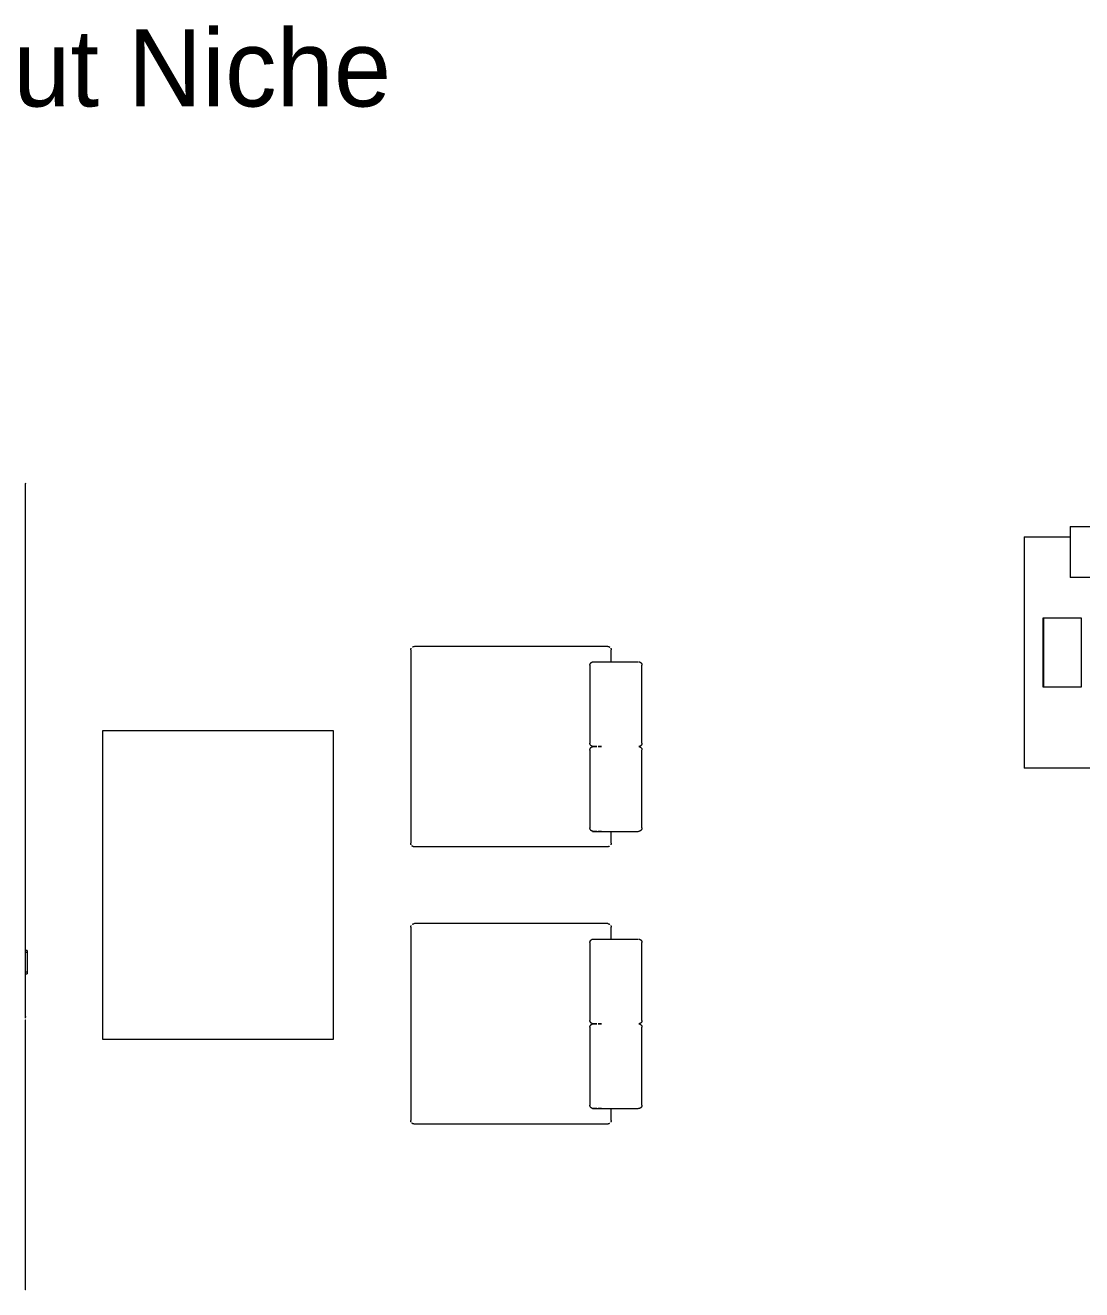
# Model space of a CAD drawing. Header units: millimetres. Extents: x 155927 to 317870, y -36033 to 97293.
# Drawn here: x 165851 to 168592, y 15108 to 18389 of the extents above; entities that cross this region are included whole.
import ezdxf

# ---------------------------------------------------------------- set-up
doc = ezdxf.new("R2010")
doc.units = ezdxf.units.MM
doc.header["$MEASUREMENT"] = 0
doc.layers.add('A-AREA-IDEN', color=7, linetype='CONTINUOUS', lineweight=9)
doc.layers.add('I-FURN', color=8, linetype='CONTINUOUS', lineweight=9)
doc.styles.add('Century Gothic', font='GOTHIC.TTF', dxfattribs={"height": 200})

msp = doc.modelspace()

# ---------------------------------------------------------------- linework, layer by layer
at = {"layer": 'I-FURN'}
for p, q in [((165850.6, 17200.8), (165850.6, 17200.5)), ((165850.6, 17200.5), (165850.7, 17200.1)), ((165850.7, 17200.1), (165850.8, 17199.8)), ((165850.8, 15812.6), (165850.8, 17199.8)), ((165850.8, 17199.8), (165850.8, 17199.4)), ((165850.8, 17199.4), (165850.8, 17199.1)), ((165850.8, 17199.1), (165850.8, 17198.7)), ((165850.8, 15816.6), (165850.8, 17198.6)), ((168562.8, 17088.4), (168562.8, 16955.8)), ((168562.8, 17088.4), (168623.6, 17088.4)), ((168442.7, 17061.3), (168442.7, 16461.3)), ((168442.7, 17061.3), (168443.2, 17061.3)), ((168443.2, 17061.3), (168443.2, 16461.3)), ((168443.4, 17061.3), (168562.7, 17061.3)), ((168443.4, 17061.3), (168443.4, 16461.3)), ((168623.6, 16955.8), (168562.8, 16955.8)), ((168492.3, 16671.3), (168492.3, 16851.3)), ((168492.3, 16851.3), (168591.3, 16851.3)), ((168492.9, 16851.3), (168492.9, 16671.3)), ((168591.3, 16851.3), (168591.3, 16671.3)), ((166851, 16768.5), (166851.1, 16768.9)), ((166851, 16768.2), (166851, 16768.5)), ((166851.1, 16769.6), (166851.2, 16769.9)), ((166851.1, 16769.2), (166851.1, 16769.6)), ((166851.1, 16768.9), (166851.1, 16769.2)), ((166851.2, 16769.9), (166851.3, 16770.3)), ((166851.3, 16770.3), (166851.4, 16770.6)), ((166851.4, 16770.6), (166851.5, 16771)), ((166851.5, 16771), (166851.6, 16771.3)), ((166851.6, 16771.3), (166851.7, 16771.7)), ((166851.7, 16771.7), (166851.9, 16772)), ((166851.9, 16772), (166852, 16772.3)), ((166855.5, 16775.9), (166855.8, 16776.1)), ((166855.8, 16776.1), (166856.1, 16776.3)), ((166856.1, 16776.3), (166856.4, 16776.4)), ((166856.4, 16776.4), (166856.8, 16776.5)), ((166856.8, 16776.5), (166857.1, 16776.7)), ((166857.1, 16776.7), (166857.5, 16776.8)), ((166857.5, 16776.8), (166857.8, 16776.9)), ((166857.8, 16776.9), (166858.1, 16777)), ((166858.1, 16777), (166858.5, 16777)), ((166858.5, 16777), (166858.9, 16777.1)), ((166858.9, 16777.1), (166859.2, 16777.1)), ((166859.2, 16777.1), (166859.6, 16777.1)), ((166859.6, 16777.1), (166859.9, 16777.2)), ((167362.6, 16777.2), (166861, 16777.2)), ((167362.4, 16777.2), (167362.7, 16777.1)), ((167362.7, 16777.1), (167363.1, 16777.1)), ((167363.1, 16777.1), (167363.5, 16777)), ((167363.5, 16777), (167363.8, 16777)), ((167363.8, 16777), (167364.2, 16776.9)), ((167364.2, 16776.9), (167364.5, 16776.8)), ((167364.5, 16776.8), (167364.9, 16776.7)), ((167364.9, 16776.7), (167365.2, 16776.6)), ((167365.2, 16776.6), (167365.5, 16776.4)), ((167365.5, 16776.4), (167365.9, 16776.3)), ((167365.9, 16776.3), (167366.2, 16776.1)), ((167366.2, 16776.1), (167366.5, 16776)), ((167366.5, 16776), (167366.8, 16775.8)), ((167366.8, 16775.8), (167367.1, 16775.6)), ((167367.1, 16775.6), (167367.4, 16775.4)), ((167367.4, 16775.4), (167367.7, 16775.2)), ((167367.7, 16775.2), (167368, 16774.9)), ((167370, 16772.4), (167370.1, 16772.1)), ((167370.1, 16772.1), (167370.3, 16771.8)), ((167370.3, 16771.8), (167370.4, 16771.4)), ((167370.4, 16771.4), (167370.5, 16771.1)), ((167370.5, 16771.1), (167370.7, 16770.7)), ((167370.7, 16770.7), (167370.7, 16770.4)), ((167370.7, 16770.4), (167370.8, 16770)), ((167370.8, 16770), (167370.9, 16769.7)), ((167370.9, 16769.7), (167371, 16769.3)), ((167371, 16769.3), (167371, 16769)), ((167371, 16769), (167371, 16768.6)), ((167371, 16768.6), (167371, 16768.3)), ((166851, 16768.2), (166851, 16266.2)), ((167319.7, 16735.5), (167320, 16735.7)), ((167320, 16735.7), (167320.3, 16735.9)), ((167320.3, 16735.9), (167320.7, 16736.1)), ((167320.7, 16736.1), (167321, 16736.3)), ((167321, 16736.3), (167321.3, 16736.4)), ((167321.3, 16736.4), (167321.6, 16736.5)), ((167321.6, 16736.5), (167322, 16736.7)), ((167322, 16736.7), (167322.3, 16736.8)), ((167322.3, 16736.8), (167322.7, 16736.9)), ((167322.7, 16736.9), (167323, 16737)), ((167322.9, 16737.2), (167441, 16737.2)), ((167323, 16737), (167323.4, 16737)), ((167323.4, 16737), (167323.7, 16737.1)), ((167323.7, 16737.1), (167324.1, 16737.1)), ((167324.1, 16737.1), (167324.4, 16737.1)), ((167324.4, 16737.1), (167324.8, 16737.2)), ((167324.8, 16737.2), (167324.9, 16737.2)), ((167325.6, 16737.2), (167345.8, 16737.2)), ((167371, 16737.2), (167371, 16768.2)), ((167442.7, 16737.1), (167443.1, 16737.1)), ((167443.1, 16737.1), (167443.5, 16737)), ((167443.5, 16737), (167443.8, 16737)), ((167443.8, 16737), (167444.2, 16736.9)), ((167444.2, 16736.9), (167444.5, 16736.8)), ((167444.5, 16736.8), (167444.9, 16736.7)), ((167444.9, 16736.7), (167445.2, 16736.6)), ((167445.2, 16736.6), (167445.5, 16736.4)), ((167445.5, 16736.4), (167445.9, 16736.3)), ((167445.9, 16736.3), (167446.2, 16736.1)), ((167446.2, 16736.1), (167446.5, 16736)), ((167446.5, 16736), (167446.8, 16735.8)), ((167446.8, 16735.8), (167447.1, 16735.6)), ((167447.1, 16735.6), (167447.4, 16735.4)), ((167315.9, 16728.9), (167316, 16729.2)), ((167315.9, 16728.5), (167315.9, 16728.9)), ((167315.9, 16728.2), (167315.9, 16728.5)), ((167315.9, 16728.2), (167315.9, 16526.2)), ((167316, 16729.6), (167316.1, 16729.9)), ((167316, 16729.2), (167316, 16729.6)), ((167316.1, 16729.9), (167316.2, 16730.3)), ((167316.2, 16730.3), (167316.3, 16730.6)), ((167316.3, 16730.6), (167316.4, 16731)), ((167316.4, 16731), (167316.5, 16731.3)), ((167316.5, 16731.3), (167316.6, 16731.7)), ((167316.6, 16731.7), (167316.8, 16732)), ((167316.8, 16732), (167316.9, 16732.3)), ((167316.9, 16732.3), (167317.1, 16732.6)), ((167317.1, 16732.6), (167317.3, 16732.9)), ((167317.3, 16732.9), (167317.5, 16733.2)), ((167317.5, 16733.2), (167317.7, 16733.5)), ((167317.7, 16733.5), (167317.9, 16733.8)), ((167317.9, 16733.8), (167318.1, 16734.1)), ((167318.1, 16734.1), (167318.4, 16734.4)), ((167318.4, 16734.4), (167318.6, 16734.6)), ((167318.6, 16734.6), (167318.9, 16734.9)), ((167318.9, 16734.9), (167319.2, 16735.1)), ((167319.2, 16735.1), (167319.4, 16735.3)), ((167319.4, 16735.3), (167319.7, 16735.5)), ((167447.4, 16735.4), (167447.7, 16735.2)), ((167447.7, 16735.2), (167448, 16734.9)), ((167448, 16734.9), (167448.2, 16734.7)), ((167448.2, 16734.7), (167448.5, 16734.4)), ((167448.5, 16734.4), (167448.7, 16734.2)), ((167448.7, 16734.2), (167449, 16733.9)), ((167449, 16733.9), (167449.2, 16733.6)), ((167449.2, 16733.6), (167449.4, 16733.3)), ((167449.4, 16733.3), (167449.6, 16733)), ((167449.6, 16733), (167449.8, 16732.7)), ((167449.8, 16732.7), (167450, 16732.4)), ((167450, 16732.4), (167450.1, 16732.1)), ((167450.1, 16732.1), (167450.3, 16731.8)), ((167450.3, 16731.8), (167450.4, 16731.4)), ((167450.4, 16731.4), (167450.5, 16731.1)), ((167450.5, 16731.1), (167450.7, 16730.7)), ((167450.7, 16730.7), (167450.7, 16730.4)), ((167450.7, 16730.4), (167450.8, 16730)), ((167450.8, 16730), (167450.9, 16729.7)), ((167450.9, 16729.7), (167451, 16729.3)), ((167451, 16729.3), (167451, 16729)), ((167451, 16729), (167451, 16728.6)), ((167451, 16728.6), (167451, 16728.3)), ((167451, 16526.2), (167451, 16728.2)), ((168591.3, 16671.3), (168492.3, 16671.3)), ((166650.8, 16557.8), (166050.8, 16557.8)), ((166050.8, 16557.8), (166050.8, 15757.8)), ((166650.8, 15757.8), (166650.8, 16557.8)), ((167315.9, 16526.1), (167315.9, 16526.2)), ((167315.9, 16525.7), (167315.9, 16526.1)), ((167315.9, 16525.3), (167315.9, 16525.7)), ((167316, 16525), (167315.9, 16525.3)), ((167315.9, 16508.9), (167316, 16509.2)), ((167315.9, 16508.5), (167315.9, 16508.9)), ((167315.9, 16508.2), (167315.9, 16508.5)), ((167315.9, 16508.2), (167315.9, 16306.2)), ((167316, 16524.6), (167316, 16525)), ((167316.1, 16524.3), (167316, 16524.6)), ((167316, 16509.6), (167316.1, 16509.9)), ((167316, 16509.2), (167316, 16509.6)), ((167316.2, 16523.9), (167316.1, 16524.3)), ((167316.1, 16509.9), (167316.2, 16510.3)), ((167316.3, 16523.6), (167316.2, 16523.9)), ((167316.2, 16510.3), (167316.3, 16510.6)), ((167316.4, 16523.2), (167316.3, 16523.6)), ((167316.3, 16510.6), (167316.4, 16511)), ((167316.5, 16522.9), (167316.4, 16523.2)), ((167316.4, 16511), (167316.5, 16511.3)), ((167316.7, 16522.6), (167316.5, 16522.9)), ((167316.5, 16511.3), (167316.6, 16511.7)), ((167316.6, 16511.7), (167316.8, 16512)), ((167316.8, 16522.2), (167316.7, 16522.6)), ((167317, 16521.9), (167316.8, 16522.2)), ((167316.8, 16512), (167316.9, 16512.3)), ((167316.9, 16512.3), (167317.1, 16512.6)), ((167317.1, 16521.6), (167317, 16521.9)), ((167317.3, 16521.3), (167317.1, 16521.6)), ((167317.1, 16512.6), (167317.3, 16512.9)), ((167317.5, 16521), (167317.3, 16521.3)), ((167317.3, 16512.9), (167317.5, 16513.2)), ((167317.7, 16520.7), (167317.5, 16521)), ((167317.5, 16513.2), (167317.7, 16513.5)), ((167318, 16520.4), (167317.7, 16520.7)), ((167317.7, 16513.5), (167317.9, 16513.8)), ((167317.9, 16513.8), (167318.1, 16514.1)), ((167318.2, 16520.2), (167318, 16520.4)), ((167318.1, 16514.1), (167318.4, 16514.4)), ((167318.4, 16519.9), (167318.2, 16520.2)), ((167318.7, 16519.6), (167318.4, 16519.9)), ((167318.4, 16514.4), (167318.6, 16514.6)), ((167318.6, 16514.6), (167318.9, 16514.9)), ((167319, 16519.4), (167318.7, 16519.6)), ((167318.9, 16514.9), (167319.2, 16515.1)), ((167319.2, 16519.2), (167319, 16519.4)), ((167319.5, 16518.9), (167319.2, 16519.2)), ((167319.2, 16515.1), (167319.4, 16515.3)), ((167319.4, 16515.3), (167319.7, 16515.5)), ((167319.8, 16518.7), (167319.5, 16518.9)), ((167319.7, 16515.5), (167320, 16515.7)), ((167320.1, 16518.5), (167319.8, 16518.7)), ((167320, 16515.7), (167320.3, 16515.9)), ((167320.4, 16518.3), (167320.1, 16518.5)), ((167320.3, 16515.9), (167320.7, 16516.1)), ((167320.7, 16518.2), (167320.4, 16518.3)), ((167321.1, 16518), (167320.7, 16518.2)), ((167320.7, 16516.1), (167321, 16516.3)), ((167321, 16516.3), (167321.3, 16516.4)), ((167321.4, 16517.9), (167321.1, 16518)), ((167321.3, 16516.4), (167321.6, 16516.5)), ((167321.7, 16517.7), (167321.4, 16517.9)), ((167321.6, 16516.5), (167322, 16516.7)), ((167322.1, 16517.6), (167321.7, 16517.7)), ((167322, 16516.7), (167322.3, 16516.8)), ((167322.4, 16517.5), (167322.1, 16517.6)), ((167322.3, 16516.8), (167322.7, 16516.9)), ((167322.8, 16517.4), (167322.4, 16517.5)), ((167322.7, 16516.9), (167323, 16517)), ((167323.1, 16517.3), (167322.8, 16517.4)), ((167323, 16517), (167323.4, 16517)), ((167323.5, 16517.3), (167323.1, 16517.3)), ((167323.4, 16517), (167323.7, 16517.1)), ((167323.8, 16517.2), (167323.5, 16517.3)), ((167323.7, 16517.1), (167324.1, 16517.1)), ((167324.2, 16517.2), (167323.8, 16517.2)), ((167324.1, 16517.1), (167324.4, 16517.1)), ((167324.5, 16517.2), (167324.2, 16517.2)), ((167324.4, 16517.1), (167324.8, 16517.2)), ((167324.9, 16517.2), (167324.5, 16517.2)), ((167324.8, 16517.2), (167324.9, 16517.2)), ((167325.6, 16517.2), (167333.7, 16517.2)), ((167333.7, 16517.2), (167325.6, 16517.2)), ((167337.7, 16517.2), (167345.8, 16517.2)), ((167341.2, 16517.2), (167337.7, 16517.2)), ((167345.8, 16517.2), (167341.2, 16517.2)), ((167442.8, 16517.2), (167442.5, 16517.2)), ((167442.7, 16517.1), (167443.1, 16517.1)), ((167443.2, 16517.2), (167442.8, 16517.2)), ((167443.1, 16517.1), (167443.5, 16517)), ((167443.6, 16517.3), (167443.2, 16517.2)), ((167443.5, 16517), (167443.8, 16517)), ((167443.9, 16517.4), (167443.6, 16517.3)), ((167443.8, 16517), (167444.2, 16516.9)), ((167444.3, 16517.4), (167443.9, 16517.4)), ((167444.2, 16516.9), (167444.5, 16516.8)), ((167444.6, 16517.5), (167444.3, 16517.4)), ((167444.5, 16516.8), (167444.9, 16516.7)), ((167445, 16517.6), (167444.6, 16517.5)), ((167444.9, 16516.7), (167445.2, 16516.6)), ((167445.3, 16517.8), (167445, 16517.6)), ((167445.2, 16516.6), (167445.5, 16516.4)), ((167445.6, 16517.9), (167445.3, 16517.8)), ((167445.5, 16516.4), (167445.9, 16516.3)), ((167446, 16518.1), (167445.6, 16517.9)), ((167445.9, 16516.3), (167446.2, 16516.1)), ((167446.3, 16518.2), (167446, 16518.1)), ((167446.2, 16516.1), (167446.5, 16516)), ((167446.6, 16518.4), (167446.3, 16518.2)), ((167446.5, 16516), (167446.8, 16515.8)), ((167446.9, 16518.6), (167446.6, 16518.4)), ((167446.8, 16515.8), (167447.1, 16515.6)), ((167447.2, 16518.8), (167446.9, 16518.6)), ((167447.1, 16515.6), (167447.4, 16515.4)), ((167447.5, 16519), (167447.2, 16518.8)), ((167447.4, 16515.4), (167447.7, 16515.2)), ((167447.8, 16519.2), (167447.5, 16519)), ((167447.7, 16515.2), (167448, 16514.9)), ((167448, 16519.5), (167447.8, 16519.2)), ((167448.3, 16519.7), (167448, 16519.5)), ((167448, 16514.9), (167448.2, 16514.7)), ((167448.2, 16514.7), (167448.5, 16514.4)), ((167448.6, 16520), (167448.3, 16519.7)), ((167448.5, 16514.4), (167448.7, 16514.2)), ((167448.8, 16520.2), (167448.6, 16520)), ((167448.7, 16514.2), (167449, 16513.9)), ((167449, 16520.5), (167448.8, 16520.2)), ((167449.2, 16520.8), (167449, 16520.5)), ((167449, 16513.9), (167449.2, 16513.6)), ((167449.5, 16521.1), (167449.2, 16520.8)), ((167449.2, 16513.6), (167449.4, 16513.3)), ((167449.4, 16513.3), (167449.6, 16513)), ((167449.7, 16521.4), (167449.5, 16521.1)), ((167449.6, 16513), (167449.8, 16512.7)), ((167449.8, 16521.7), (167449.7, 16521.4)), ((167450, 16522), (167449.8, 16521.7)), ((167449.8, 16512.7), (167450, 16512.4)), ((167450.2, 16522.3), (167450, 16522)), ((167450, 16512.4), (167450.1, 16512.1)), ((167450.1, 16512.1), (167450.3, 16511.8)), ((167450.3, 16522.7), (167450.2, 16522.3)), ((167450.5, 16523), (167450.3, 16522.7)), ((167450.3, 16511.8), (167450.4, 16511.4)), ((167450.4, 16511.4), (167450.5, 16511.1)), ((167450.6, 16523.3), (167450.5, 16523)), ((167450.5, 16511.1), (167450.7, 16510.7)), ((167450.7, 16523.7), (167450.6, 16523.3)), ((167450.8, 16524), (167450.7, 16523.7)), ((167450.7, 16510.7), (167450.7, 16510.4)), ((167450.7, 16510.4), (167450.8, 16510)), ((167450.9, 16524.4), (167450.8, 16524)), ((167450.8, 16510), (167450.9, 16509.7)), ((167451, 16525.1), (167450.9, 16524.7)), ((167450.9, 16524.7), (167450.9, 16524.4)), ((167450.9, 16509.7), (167451, 16509.3)), ((167451, 16526.2), (167451, 16525.8)), ((167451, 16525.8), (167451, 16525.4)), ((167451, 16525.4), (167451, 16525.1)), ((167451, 16509.3), (167451, 16509)), ((167451, 16509), (167451, 16508.6)), ((167451, 16508.6), (167451, 16508.3)), ((167451, 16306.2), (167451, 16508.2)), ((168443.2, 16461.3), (168442.7, 16461.3)), ((168623.5, 16461.3), (168443.4, 16461.3)), ((167315.9, 16306.1), (167315.9, 16306.2)), ((167315.9, 16305.7), (167315.9, 16306.1)), ((167315.9, 16305.3), (167315.9, 16305.7)), ((167316, 16305), (167315.9, 16305.3)), ((167316, 16304.6), (167316, 16305)), ((167316.1, 16304.3), (167316, 16304.6)), ((167316.2, 16303.9), (167316.1, 16304.3)), ((167316.3, 16303.6), (167316.2, 16303.9)), ((167316.4, 16303.2), (167316.3, 16303.6)), ((167316.5, 16302.9), (167316.4, 16303.2)), ((167316.7, 16302.6), (167316.5, 16302.9)), ((167316.8, 16302.2), (167316.7, 16302.6)), ((167317, 16301.9), (167316.8, 16302.2)), ((167317.1, 16301.6), (167317, 16301.9)), ((167317.3, 16301.3), (167317.1, 16301.6)), ((167317.5, 16301), (167317.3, 16301.3)), ((167317.7, 16300.7), (167317.5, 16301)), ((167318, 16300.4), (167317.7, 16300.7)), ((167318.2, 16300.2), (167318, 16300.4)), ((167318.4, 16299.9), (167318.2, 16300.2)), ((167318.7, 16299.6), (167318.4, 16299.9)), ((167319, 16299.4), (167318.7, 16299.6)), ((167319.2, 16299.2), (167319, 16299.4)), ((167319.5, 16298.9), (167319.2, 16299.2)), ((167319.8, 16298.7), (167319.5, 16298.9)), ((167320.1, 16298.5), (167319.8, 16298.7)), ((167320.4, 16298.3), (167320.1, 16298.5)), ((167320.7, 16298.2), (167320.4, 16298.3)), ((167321.1, 16298), (167320.7, 16298.2)), ((167321.4, 16297.9), (167321.1, 16298)), ((167321.7, 16297.7), (167321.4, 16297.9)), ((167322.1, 16297.6), (167321.7, 16297.7)), ((167322.4, 16297.5), (167322.1, 16297.6)), ((167322.8, 16297.4), (167322.4, 16297.5)), ((167323.1, 16297.3), (167322.8, 16297.4)), ((167322.9, 16297.2), (167441, 16297.2)), ((167323.5, 16297.3), (167323.1, 16297.3)), ((167323.8, 16297.2), (167323.5, 16297.3)), ((167324.2, 16297.2), (167323.8, 16297.2)), ((167324.5, 16297.2), (167324.2, 16297.2)), ((167324.9, 16297.2), (167324.5, 16297.2)), ((167333.7, 16297.2), (167325.6, 16297.2)), ((167341.2, 16297.2), (167337.7, 16297.2)), ((167345.8, 16297.2), (167341.2, 16297.2)), ((167371, 16266.2), (167371, 16297.2)), ((167442.1, 16297.2), (167442, 16297.2)), ((167442.5, 16297.2), (167442.1, 16297.2)), ((167442.8, 16297.2), (167442.5, 16297.2)), ((167443.2, 16297.2), (167442.8, 16297.2)), ((167443.6, 16297.3), (167443.2, 16297.2)), ((167443.9, 16297.4), (167443.6, 16297.3)), ((167444.3, 16297.4), (167443.9, 16297.4)), ((167444.6, 16297.5), (167444.3, 16297.4)), ((167445, 16297.6), (167444.6, 16297.5)), ((167445.3, 16297.8), (167445, 16297.6)), ((167445.6, 16297.9), (167445.3, 16297.8)), ((167446, 16298.1), (167445.6, 16297.9)), ((167446.3, 16298.2), (167446, 16298.1)), ((167446.6, 16298.4), (167446.3, 16298.2)), ((167446.9, 16298.6), (167446.6, 16298.4)), ((167447.2, 16298.8), (167446.9, 16298.6)), ((167447.5, 16299), (167447.2, 16298.8)), ((167447.8, 16299.2), (167447.5, 16299)), ((167448, 16299.5), (167447.8, 16299.2)), ((167448.3, 16299.7), (167448, 16299.5)), ((167448.6, 16300), (167448.3, 16299.7)), ((167448.8, 16300.2), (167448.6, 16300)), ((167449, 16300.5), (167448.8, 16300.2)), ((167449.2, 16300.8), (167449, 16300.5)), ((167449.5, 16301.1), (167449.2, 16300.8)), ((167449.7, 16301.4), (167449.5, 16301.1)), ((167449.8, 16301.7), (167449.7, 16301.4)), ((167450, 16302), (167449.8, 16301.7)), ((167450.2, 16302.3), (167450, 16302)), ((167450.3, 16302.7), (167450.2, 16302.3)), ((167450.5, 16303), (167450.3, 16302.7)), ((167450.6, 16303.3), (167450.5, 16303)), ((167450.7, 16303.7), (167450.6, 16303.3)), ((167450.8, 16304), (167450.7, 16303.7)), ((167450.9, 16304.4), (167450.8, 16304)), ((167451, 16305.1), (167450.9, 16304.7)), ((167450.9, 16304.7), (167450.9, 16304.4)), ((167451, 16306.2), (167451, 16305.8)), ((167451, 16305.8), (167451, 16305.4)), ((167451, 16305.4), (167451, 16305.1)), ((166851, 16265.7), (166851, 16266.1)), ((166851.1, 16265.3), (166851, 16265.7)), ((166851.1, 16265), (166851.1, 16265.3)), ((166851.2, 16264.6), (166851.1, 16265)), ((166851.2, 16264.3), (166851.2, 16264.6)), ((166851.3, 16263.9), (166851.2, 16264.3)), ((166851.4, 16263.6), (166851.3, 16263.9)), ((166851.5, 16263.2), (166851.4, 16263.6)), ((166851.6, 16262.9), (166851.5, 16263.2)), ((166851.8, 16262.6), (166851.6, 16262.9)), ((166851.9, 16262.2), (166851.8, 16262.6)), ((166852.1, 16261.9), (166851.9, 16262.2)), ((166854.4, 16259.2), (166854.1, 16259.4)), ((166854.7, 16258.9), (166854.4, 16259.2)), ((166854.9, 16258.7), (166854.7, 16258.9)), ((166855.2, 16258.5), (166854.9, 16258.7)), ((166855.6, 16258.3), (166855.2, 16258.5)), ((166855.9, 16258.2), (166855.6, 16258.3)), ((166856.2, 16258), (166855.9, 16258.2)), ((166856.5, 16257.9), (166856.2, 16258)), ((166856.9, 16257.7), (166856.5, 16257.9)), ((166857.2, 16257.6), (166856.9, 16257.7)), ((166857.5, 16257.5), (166857.2, 16257.6)), ((166857.9, 16257.4), (166857.5, 16257.5)), ((166858.2, 16257.3), (166857.9, 16257.4)), ((166858.6, 16257.3), (166858.2, 16257.3)), ((166859, 16257.2), (166858.6, 16257.3)), ((166859.3, 16257.2), (166859, 16257.2)), ((166859.7, 16257.2), (166859.3, 16257.2)), ((167362.6, 16257.2), (166861, 16257.2)), ((167362.5, 16257.2), (167362.1, 16257.2)), ((167362.8, 16257.2), (167362.5, 16257.2)), ((167363.2, 16257.2), (167362.8, 16257.2)), ((167363.6, 16257.3), (167363.2, 16257.2)), ((167363.9, 16257.4), (167363.6, 16257.3)), ((167364.3, 16257.4), (167363.9, 16257.4)), ((167364.6, 16257.5), (167364.3, 16257.4)), ((167365, 16257.6), (167364.6, 16257.5)), ((167365.3, 16257.8), (167365, 16257.6)), ((167365.6, 16257.9), (167365.3, 16257.8)), ((167366, 16258.1), (167365.6, 16257.9)), ((167366.3, 16258.2), (167366, 16258.1)), ((167366.6, 16258.4), (167366.3, 16258.2)), ((167370.2, 16262.3), (167370, 16262)), ((167370.3, 16262.7), (167370.2, 16262.3)), ((167370.5, 16263), (167370.3, 16262.7)), ((167370.6, 16263.3), (167370.5, 16263)), ((167370.7, 16263.7), (167370.6, 16263.3)), ((167370.8, 16264), (167370.7, 16263.7)), ((167370.9, 16264.4), (167370.8, 16264)), ((167371, 16265.1), (167370.9, 16264.7)), ((167370.9, 16264.7), (167370.9, 16264.4)), ((167371, 16266.2), (167371, 16265.8)), ((167371, 16265.8), (167371, 16265.4)), ((167371, 16265.4), (167371, 16265.1)), ((166851, 16049), (166851.1, 16049.3)), ((166851, 16048.6), (166851, 16049)), ((166851, 16048.6), (166851, 15546.6)), ((166851.1, 16050), (166851.2, 16050.4)), ((166851.1, 16049.7), (166851.1, 16050)), ((166851.1, 16049.3), (166851.1, 16049.7)), ((166851.2, 16050.4), (166851.3, 16050.8)), ((166851.3, 16050.8), (166851.4, 16051.1)), ((166851.4, 16051.1), (166851.5, 16051.4)), ((166851.5, 16051.4), (166851.6, 16051.8)), ((166851.6, 16051.8), (166851.7, 16052.1)), ((166851.7, 16052.1), (166851.9, 16052.4)), ((166851.9, 16052.4), (166852, 16052.8)), ((166855.5, 16056.4), (166855.8, 16056.5)), ((166855.8, 16056.5), (166856.1, 16056.7)), ((166856.1, 16056.7), (166856.4, 16056.9)), ((166856.4, 16056.9), (166856.8, 16057)), ((166856.8, 16057), (166857.1, 16057.1)), ((166857.1, 16057.1), (166857.5, 16057.2)), ((166857.5, 16057.2), (166857.8, 16057.3)), ((166857.8, 16057.3), (166858.1, 16057.4)), ((166858.1, 16057.4), (166858.5, 16057.5)), ((166858.5, 16057.5), (166858.9, 16057.5)), ((166858.9, 16057.5), (166859.2, 16057.6)), ((166859.2, 16057.6), (166859.6, 16057.6)), ((166859.6, 16057.6), (166859.9, 16057.6)), ((167362.6, 16057.6), (166861, 16057.6)), ((167362.4, 16057.6), (167362.7, 16057.6)), ((167362.7, 16057.6), (167363.1, 16057.5)), ((167363.1, 16057.5), (167363.5, 16057.5)), ((167363.5, 16057.5), (167363.8, 16057.4)), ((167363.8, 16057.4), (167364.2, 16057.4)), ((167364.2, 16057.4), (167364.5, 16057.3)), ((167364.5, 16057.3), (167364.9, 16057.2)), ((167364.9, 16057.2), (167365.2, 16057)), ((167365.2, 16057), (167365.5, 16056.9)), ((167365.5, 16056.9), (167365.9, 16056.8)), ((167365.9, 16056.8), (167366.2, 16056.6)), ((167366.2, 16056.6), (167366.5, 16056.4)), ((167366.5, 16056.4), (167366.8, 16056.2)), ((167366.8, 16056.2), (167367.1, 16056)), ((167367.1, 16056), (167367.4, 16055.8)), ((167367.4, 16055.8), (167367.7, 16055.6)), ((167367.7, 16055.6), (167368, 16055.4)), ((167370, 16052.9), (167370.1, 16052.5)), ((167370.1, 16052.5), (167370.3, 16052.2)), ((167370.3, 16052.2), (167370.4, 16051.9)), ((167370.4, 16051.9), (167370.5, 16051.5)), ((167370.5, 16051.5), (167370.7, 16051.2)), ((167370.7, 16051.2), (167370.7, 16050.8)), ((167370.7, 16050.8), (167370.8, 16050.5)), ((167370.8, 16050.5), (167370.9, 16050.1)), ((167370.9, 16050.1), (167371, 16049.8)), ((167371, 16049.8), (167371, 16049.4)), ((167371, 16049.4), (167371, 16049.1)), ((167371, 16049.1), (167371, 16048.7)), ((167371, 16017.6), (167371, 16048.6)), ((167317.3, 16013.4), (167317.5, 16013.7)), ((167317.5, 16013.7), (167317.7, 16014)), ((167317.7, 16014), (167317.9, 16014.3)), ((167317.9, 16014.3), (167318.1, 16014.5)), ((167318.1, 16014.5), (167318.4, 16014.8)), ((167318.4, 16014.8), (167318.6, 16015.1)), ((167318.6, 16015.1), (167318.9, 16015.3)), ((167318.9, 16015.3), (167319.2, 16015.5)), ((167319.2, 16015.5), (167319.4, 16015.8)), ((167319.4, 16015.8), (167319.7, 16016)), ((167319.7, 16016), (167320, 16016.2)), ((167320, 16016.2), (167320.3, 16016.4)), ((167320.3, 16016.4), (167320.7, 16016.5)), ((167320.7, 16016.5), (167321, 16016.7)), ((167321, 16016.7), (167321.3, 16016.9)), ((167321.3, 16016.9), (167321.6, 16017)), ((167321.6, 16017), (167322, 16017.1)), ((167322, 16017.1), (167322.3, 16017.2)), ((167322.3, 16017.2), (167322.7, 16017.3)), ((167322.7, 16017.3), (167323, 16017.4)), ((167322.9, 16017.6), (167441, 16017.6)), ((167323, 16017.4), (167323.4, 16017.5)), ((167323.4, 16017.5), (167323.7, 16017.5)), ((167323.7, 16017.5), (167324.1, 16017.6)), ((167324.1, 16017.6), (167324.4, 16017.6)), ((167324.4, 16017.6), (167324.8, 16017.6)), ((167324.8, 16017.6), (167324.9, 16017.6)), ((167325.6, 16017.6), (167345.8, 16017.6)), ((167442.7, 16017.6), (167443.1, 16017.5)), ((167443.1, 16017.5), (167443.5, 16017.5)), ((167443.5, 16017.5), (167443.8, 16017.4)), ((167443.8, 16017.4), (167444.2, 16017.4)), ((167444.2, 16017.4), (167444.5, 16017.3)), ((167444.5, 16017.3), (167444.9, 16017.2)), ((167444.9, 16017.2), (167445.2, 16017)), ((167445.2, 16017), (167445.5, 16016.9)), ((167445.5, 16016.9), (167445.9, 16016.8)), ((167445.9, 16016.8), (167446.2, 16016.6)), ((167446.2, 16016.6), (167446.5, 16016.4)), ((167446.5, 16016.4), (167446.8, 16016.2)), ((167446.8, 16016.2), (167447.1, 16016)), ((167447.1, 16016), (167447.4, 16015.8)), ((167447.4, 16015.8), (167447.7, 16015.6)), ((167447.7, 16015.6), (167448, 16015.4)), ((167448, 16015.4), (167448.2, 16015.1)), ((167448.2, 16015.1), (167448.5, 16014.9)), ((167448.5, 16014.9), (167448.7, 16014.6)), ((167448.7, 16014.6), (167449, 16014.3)), ((167449, 16014.3), (167449.2, 16014.1)), ((167449.2, 16014.1), (167449.4, 16013.8)), ((167449.4, 16013.8), (167449.6, 16013.5)), ((165855.8, 15987.6), (165850.8, 15987.6)), ((165853.3, 15982.6), (165850.8, 15982.6)), ((165855.8, 15986.6), (165855.8, 15987.6)), ((165855.8, 15987.6), (165855.8, 15927.6)), ((167315.9, 16009.3), (167316, 16009.7)), ((167315.9, 16009), (167315.9, 16009.3)), ((167315.9, 16008.6), (167315.9, 16009)), ((167315.9, 16008.6), (167315.9, 15806.6)), ((167316, 16010), (167316.1, 16010.4)), ((167316, 16009.7), (167316, 16010)), ((167316.1, 16010.4), (167316.2, 16010.8)), ((167316.2, 16010.8), (167316.3, 16011.1)), ((167316.3, 16011.1), (167316.4, 16011.4)), ((167316.4, 16011.4), (167316.5, 16011.8)), ((167316.5, 16011.8), (167316.6, 16012.1)), ((167316.6, 16012.1), (167316.8, 16012.4)), ((167316.8, 16012.4), (167316.9, 16012.8)), ((167316.9, 16012.8), (167317.1, 16013.1)), ((167317.1, 16013.1), (167317.3, 16013.4)), ((167449.6, 16013.5), (167449.8, 16013.2)), ((167449.8, 16013.2), (167450, 16012.9)), ((167450, 16012.9), (167450.1, 16012.5)), ((167450.1, 16012.5), (167450.3, 16012.2)), ((167450.3, 16012.2), (167450.4, 16011.9)), ((167450.4, 16011.9), (167450.5, 16011.5)), ((167450.5, 16011.5), (167450.7, 16011.2)), ((167450.7, 16011.2), (167450.7, 16010.8)), ((167450.7, 16010.8), (167450.8, 16010.5)), ((167450.8, 16010.5), (167450.9, 16010.1)), ((167450.9, 16010.1), (167451, 16009.8)), ((167451, 16009.8), (167451, 16009.4)), ((167451, 16009.4), (167451, 16009.1)), ((167451, 16009.1), (167451, 16008.7)), ((167451, 15806.6), (167451, 16008.6)), ((165850.8, 15932.6), (165853.3, 15932.6)), ((165850.8, 15927.6), (165855.8, 15927.6)), ((165855.8, 15927.6), (165855.8, 15928.6)), ((165850.7, 15814.8), (165850.6, 15814.5)), ((165850.6, 15807.6), (165850.8, 15807.6)), ((165850.8, 15815.5), (165850.7, 15815.2)), ((165850.7, 15815.2), (165850.7, 15814.8)), ((165850.8, 15816.6), (165850.8, 15816.3)), ((165850.8, 15816.3), (165850.8, 15815.9)), ((165850.8, 15815.9), (165850.8, 15815.5)), ((165850.8, 15107.6), (165850.8, 15807.6)), ((167315.9, 15806.5), (167315.9, 15806.6)), ((167315.9, 15806.2), (167315.9, 15806.5)), ((167315.9, 15805.8), (167315.9, 15806.2)), ((167316, 15805.4), (167315.9, 15805.8)), ((167315.9, 15789.3), (167316, 15789.7)), ((167315.9, 15789), (167315.9, 15789.3)), ((167315.9, 15788.6), (167315.9, 15789)), ((167315.9, 15788.6), (167315.9, 15586.6)), ((167316, 15805.1), (167316, 15805.4)), ((167316.1, 15804.7), (167316, 15805.1)), ((167316, 15790), (167316.1, 15790.4)), ((167316, 15789.7), (167316, 15790)), ((167316.2, 15804.4), (167316.1, 15804.7)), ((167316.1, 15790.4), (167316.2, 15790.8)), ((167316.3, 15804), (167316.2, 15804.4)), ((167316.2, 15790.8), (167316.3, 15791.1)), ((167316.4, 15803.7), (167316.3, 15804)), ((167316.3, 15791.1), (167316.4, 15791.4)), ((167316.5, 15803.4), (167316.4, 15803.7)), ((167316.4, 15791.4), (167316.5, 15791.8)), ((167316.7, 15803), (167316.5, 15803.4)), ((167316.5, 15791.8), (167316.6, 15792.1)), ((167316.6, 15792.1), (167316.8, 15792.4)), ((167316.8, 15802.7), (167316.7, 15803)), ((167317, 15802.4), (167316.8, 15802.7)), ((167316.8, 15792.4), (167316.9, 15792.8)), ((167316.9, 15792.8), (167317.1, 15793.1)), ((167317.1, 15802.1), (167317, 15802.4)), ((167317.3, 15801.7), (167317.1, 15802.1)), ((167317.1, 15793.1), (167317.3, 15793.4)), ((167317.5, 15801.5), (167317.3, 15801.7)), ((167317.3, 15793.4), (167317.5, 15793.7)), ((167317.7, 15801.2), (167317.5, 15801.5)), ((167317.5, 15793.7), (167317.7, 15794)), ((167318, 15800.9), (167317.7, 15801.2)), ((167317.7, 15794), (167317.9, 15794.3)), ((167317.9, 15794.3), (167318.1, 15794.5)), ((167318.2, 15800.6), (167318, 15800.9)), ((167318.1, 15794.5), (167318.4, 15794.8)), ((167318.4, 15800.3), (167318.2, 15800.6)), ((167318.7, 15800.1), (167318.4, 15800.3)), ((167318.4, 15794.8), (167318.6, 15795.1)), ((167318.6, 15795.1), (167318.9, 15795.3)), ((167319, 15799.8), (167318.7, 15800.1)), ((167318.9, 15795.3), (167319.2, 15795.5)), ((167319.2, 15799.6), (167319, 15799.8)), ((167319.5, 15799.4), (167319.2, 15799.6)), ((167319.2, 15795.5), (167319.4, 15795.8)), ((167319.4, 15795.8), (167319.7, 15796)), ((167319.8, 15799.2), (167319.5, 15799.4)), ((167319.7, 15796), (167320, 15796.2)), ((167320.1, 15799), (167319.8, 15799.2)), ((167320, 15796.2), (167320.3, 15796.4)), ((167320.4, 15798.8), (167320.1, 15799)), ((167320.3, 15796.4), (167320.7, 15796.5)), ((167320.7, 15798.6), (167320.4, 15798.8)), ((167321.1, 15798.5), (167320.7, 15798.6)), ((167320.7, 15796.5), (167321, 15796.7)), ((167321, 15796.7), (167321.3, 15796.9)), ((167321.4, 15798.3), (167321.1, 15798.5)), ((167321.3, 15796.9), (167321.6, 15797)), ((167321.7, 15798.2), (167321.4, 15798.3)), ((167321.6, 15797), (167322, 15797.1)), ((167322.1, 15798.1), (167321.7, 15798.2)), ((167322, 15797.1), (167322.3, 15797.2)), ((167322.4, 15798), (167322.1, 15798.1)), ((167322.3, 15797.2), (167322.7, 15797.3)), ((167322.8, 15797.9), (167322.4, 15798)), ((167322.7, 15797.3), (167323, 15797.4)), ((167323.1, 15797.8), (167322.8, 15797.9)), ((167323, 15797.4), (167323.4, 15797.5)), ((167323.5, 15797.7), (167323.1, 15797.8)), ((167323.4, 15797.5), (167323.7, 15797.5)), ((167323.8, 15797.7), (167323.5, 15797.7)), ((167323.7, 15797.5), (167324.1, 15797.6)), ((167324.2, 15797.6), (167323.8, 15797.7)), ((167324.1, 15797.6), (167324.4, 15797.6)), ((167324.5, 15797.6), (167324.2, 15797.6)), ((167324.4, 15797.6), (167324.8, 15797.6)), ((167324.9, 15797.6), (167324.5, 15797.6)), ((167324.8, 15797.6), (167324.9, 15797.6)), ((167325.6, 15797.6), (167333.7, 15797.6)), ((167333.7, 15797.6), (167325.6, 15797.6)), ((167337.7, 15797.6), (167345.8, 15797.6)), ((167341.2, 15797.6), (167337.7, 15797.6)), ((167345.8, 15797.6), (167341.2, 15797.6)), ((167442.8, 15797.6), (167442.5, 15797.6)), ((167442.7, 15797.6), (167443.1, 15797.5)), ((167443.2, 15797.7), (167442.8, 15797.6)), ((167443.1, 15797.5), (167443.5, 15797.5)), ((167443.6, 15797.7), (167443.2, 15797.7)), ((167443.5, 15797.5), (167443.8, 15797.4)), ((167443.9, 15797.8), (167443.6, 15797.7)), ((167443.8, 15797.4), (167444.2, 15797.4)), ((167444.3, 15797.9), (167443.9, 15797.8)), ((167444.2, 15797.4), (167444.5, 15797.3)), ((167444.6, 15798), (167444.3, 15797.9)), ((167444.5, 15797.3), (167444.9, 15797.2)), ((167445, 15798.1), (167444.6, 15798)), ((167444.9, 15797.2), (167445.2, 15797)), ((167445.3, 15798.2), (167445, 15798.1)), ((167445.2, 15797), (167445.5, 15796.9)), ((167445.6, 15798.4), (167445.3, 15798.2)), ((167445.5, 15796.9), (167445.9, 15796.8)), ((167446, 15798.5), (167445.6, 15798.4)), ((167445.9, 15796.8), (167446.2, 15796.6)), ((167446.3, 15798.7), (167446, 15798.5)), ((167446.2, 15796.6), (167446.5, 15796.4)), ((167446.6, 15798.9), (167446.3, 15798.7)), ((167446.5, 15796.4), (167446.8, 15796.2)), ((167446.9, 15799), (167446.6, 15798.9)), ((167446.8, 15796.2), (167447.1, 15796)), ((167447.2, 15799.2), (167446.9, 15799)), ((167447.1, 15796), (167447.4, 15795.8)), ((167447.5, 15799.5), (167447.2, 15799.2)), ((167447.4, 15795.8), (167447.7, 15795.6)), ((167447.8, 15799.7), (167447.5, 15799.5)), ((167447.7, 15795.6), (167448, 15795.4)), ((167448, 15799.9), (167447.8, 15799.7)), ((167448.3, 15800.2), (167448, 15799.9)), ((167448, 15795.4), (167448.2, 15795.1)), ((167448.2, 15795.1), (167448.5, 15794.9)), ((167448.6, 15800.4), (167448.3, 15800.2)), ((167448.5, 15794.9), (167448.7, 15794.6)), ((167448.8, 15800.7), (167448.6, 15800.4)), ((167448.7, 15794.6), (167449, 15794.3)), ((167449, 15801), (167448.8, 15800.7)), ((167449.2, 15801.2), (167449, 15801)), ((167449, 15794.3), (167449.2, 15794.1)), ((167449.5, 15801.5), (167449.2, 15801.2)), ((167449.2, 15794.1), (167449.4, 15793.8)), ((167449.4, 15793.8), (167449.6, 15793.5)), ((167449.7, 15801.8), (167449.5, 15801.5)), ((167449.6, 15793.5), (167449.8, 15793.2)), ((167449.8, 15802.1), (167449.7, 15801.8)), ((167450, 15802.5), (167449.8, 15802.1)), ((167449.8, 15793.2), (167450, 15792.9)), ((167450.2, 15802.8), (167450, 15802.5)), ((167450, 15792.9), (167450.1, 15792.5)), ((167450.1, 15792.5), (167450.3, 15792.2)), ((167450.3, 15803.1), (167450.2, 15802.8)), ((167450.5, 15803.4), (167450.3, 15803.1)), ((167450.3, 15792.2), (167450.4, 15791.9)), ((167450.4, 15791.9), (167450.5, 15791.5)), ((167450.6, 15803.8), (167450.5, 15803.4)), ((167450.5, 15791.5), (167450.7, 15791.2)), ((167450.7, 15804.1), (167450.6, 15803.8)), ((167450.8, 15804.5), (167450.7, 15804.1)), ((167450.7, 15791.2), (167450.7, 15790.8)), ((167450.7, 15790.8), (167450.8, 15790.5)), ((167450.9, 15804.8), (167450.8, 15804.5)), ((167450.8, 15790.5), (167450.9, 15790.1)), ((167451, 15805.5), (167450.9, 15805.2)), ((167450.9, 15805.2), (167450.9, 15804.8)), ((167450.9, 15790.1), (167451, 15789.8)), ((167451, 15806.6), (167451, 15806.3)), ((167451, 15806.3), (167451, 15805.9)), ((167451, 15805.9), (167451, 15805.5)), ((167451, 15789.8), (167451, 15789.4)), ((167451, 15789.4), (167451, 15789.1)), ((167451, 15789.1), (167451, 15788.7)), ((167451, 15586.6), (167451, 15788.6)), ((166050.8, 15757.8), (166650.8, 15757.8)), ((167315.9, 15586.5), (167315.9, 15586.6)), ((167315.9, 15586.2), (167315.9, 15586.5)), ((167315.9, 15585.8), (167315.9, 15586.2)), ((167316, 15585.4), (167315.9, 15585.8)), ((167316, 15585.1), (167316, 15585.4)), ((167316.1, 15584.7), (167316, 15585.1)), ((167316.2, 15584.4), (167316.1, 15584.7)), ((167316.3, 15584), (167316.2, 15584.4)), ((167316.4, 15583.7), (167316.3, 15584)), ((167316.5, 15583.4), (167316.4, 15583.7)), ((167316.7, 15583), (167316.5, 15583.4)), ((167316.8, 15582.7), (167316.7, 15583)), ((167317, 15582.4), (167316.8, 15582.7)), ((167317.1, 15582.1), (167317, 15582.4)), ((167317.3, 15581.7), (167317.1, 15582.1)), ((167317.5, 15581.5), (167317.3, 15581.7)), ((167317.7, 15581.2), (167317.5, 15581.5)), ((167318, 15580.9), (167317.7, 15581.2)), ((167318.2, 15580.6), (167318, 15580.9)), ((167318.4, 15580.3), (167318.2, 15580.6)), ((167318.7, 15580.1), (167318.4, 15580.3)), ((167319, 15579.8), (167318.7, 15580.1)), ((167319.2, 15579.6), (167319, 15579.8)), ((167319.5, 15579.4), (167319.2, 15579.6)), ((167319.8, 15579.2), (167319.5, 15579.4)), ((167320.1, 15579), (167319.8, 15579.2)), ((167320.4, 15578.8), (167320.1, 15579)), ((167320.7, 15578.6), (167320.4, 15578.8)), ((167321.1, 15578.5), (167320.7, 15578.6)), ((167321.4, 15578.3), (167321.1, 15578.5)), ((167321.7, 15578.2), (167321.4, 15578.3)), ((167322.1, 15578.1), (167321.7, 15578.2)), ((167322.4, 15578), (167322.1, 15578.1)), ((167322.8, 15577.9), (167322.4, 15578)), ((167323.1, 15577.8), (167322.8, 15577.9)), ((167322.9, 15577.6), (167441, 15577.6)), ((167323.5, 15577.7), (167323.1, 15577.8)), ((167323.8, 15577.7), (167323.5, 15577.7)), ((167324.2, 15577.6), (167323.8, 15577.7)), ((167324.5, 15577.6), (167324.2, 15577.6)), ((167324.9, 15577.6), (167324.5, 15577.6)), ((167333.7, 15577.6), (167325.6, 15577.6)), ((167341.2, 15577.6), (167337.7, 15577.6)), ((167345.8, 15577.6), (167341.2, 15577.6)), ((167371, 15546.6), (167371, 15577.6)), ((167442.1, 15577.6), (167442, 15577.6)), ((167442.5, 15577.6), (167442.1, 15577.6)), ((167442.8, 15577.6), (167442.5, 15577.6)), ((167443.2, 15577.7), (167442.8, 15577.6)), ((167443.6, 15577.7), (167443.2, 15577.7)), ((167443.9, 15577.8), (167443.6, 15577.7)), ((167444.3, 15577.9), (167443.9, 15577.8)), ((167444.6, 15578), (167444.3, 15577.9)), ((167445, 15578.1), (167444.6, 15578)), ((167445.3, 15578.2), (167445, 15578.1)), ((167445.6, 15578.4), (167445.3, 15578.2)), ((167446, 15578.5), (167445.6, 15578.4)), ((167446.3, 15578.7), (167446, 15578.5)), ((167446.6, 15578.9), (167446.3, 15578.7)), ((167446.9, 15579), (167446.6, 15578.9)), ((167447.2, 15579.2), (167446.9, 15579)), ((167447.5, 15579.5), (167447.2, 15579.2)), ((167447.8, 15579.7), (167447.5, 15579.5)), ((167448, 15579.9), (167447.8, 15579.7)), ((167448.3, 15580.2), (167448, 15579.9)), ((167448.6, 15580.4), (167448.3, 15580.2)), ((167448.8, 15580.7), (167448.6, 15580.4)), ((167449, 15581), (167448.8, 15580.7)), ((167449.2, 15581.2), (167449, 15581)), ((167449.5, 15581.5), (167449.2, 15581.2)), ((167449.7, 15581.8), (167449.5, 15581.5)), ((167449.8, 15582.1), (167449.7, 15581.8)), ((167450, 15582.5), (167449.8, 15582.1)), ((167450.2, 15582.8), (167450, 15582.5)), ((167450.3, 15583.1), (167450.2, 15582.8)), ((167450.5, 15583.4), (167450.3, 15583.1)), ((167450.6, 15583.8), (167450.5, 15583.4)), ((167450.7, 15584.1), (167450.6, 15583.8)), ((167450.8, 15584.5), (167450.7, 15584.1)), ((167450.9, 15584.8), (167450.8, 15584.5)), ((167451, 15585.5), (167450.9, 15585.2)), ((167450.9, 15585.2), (167450.9, 15584.8)), ((167451, 15586.6), (167451, 15586.3)), ((167451, 15586.3), (167451, 15585.9)), ((167451, 15585.9), (167451, 15585.5)), ((166851, 15546.2), (166851, 15546.5)), ((166851.1, 15545.8), (166851, 15546.2)), ((166851.1, 15545.4), (166851.1, 15545.8)), ((166851.2, 15545.1), (166851.1, 15545.4)), ((166851.2, 15544.7), (166851.2, 15545.1)), ((166851.3, 15544.4), (166851.2, 15544.7)), ((166851.4, 15544), (166851.3, 15544.4)), ((166851.5, 15543.7), (166851.4, 15544)), ((166851.6, 15543.4), (166851.5, 15543.7)), ((166851.8, 15543), (166851.6, 15543.4)), ((166851.9, 15542.7), (166851.8, 15543)), ((166852.1, 15542.4), (166851.9, 15542.7)), ((166854.4, 15539.6), (166854.1, 15539.8)), ((166854.7, 15539.4), (166854.4, 15539.6)), ((166854.9, 15539.2), (166854.7, 15539.4)), ((166855.2, 15539), (166854.9, 15539.2)), ((166855.6, 15538.8), (166855.2, 15539)), ((166855.9, 15538.6), (166855.6, 15538.8)), ((166856.2, 15538.5), (166855.9, 15538.6)), ((166856.5, 15538.3), (166856.2, 15538.5)), ((166856.9, 15538.2), (166856.5, 15538.3)), ((166857.2, 15538.1), (166856.9, 15538.2)), ((166857.5, 15538), (166857.2, 15538.1)), ((166857.9, 15537.9), (166857.5, 15538)), ((166858.2, 15537.8), (166857.9, 15537.9)), ((166858.6, 15537.7), (166858.2, 15537.8)), ((166859, 15537.7), (166858.6, 15537.7)), ((166859.3, 15537.6), (166859, 15537.7)), ((166859.7, 15537.6), (166859.3, 15537.6)), ((167362.6, 15537.6), (166861, 15537.6)), ((167362.5, 15537.6), (167362.1, 15537.6)), ((167362.8, 15537.6), (167362.5, 15537.6)), ((167363.2, 15537.7), (167362.8, 15537.6)), ((167363.6, 15537.7), (167363.2, 15537.7)), ((167363.9, 15537.8), (167363.6, 15537.7)), ((167364.3, 15537.9), (167363.9, 15537.8)), ((167364.6, 15538), (167364.3, 15537.9)), ((167365, 15538.1), (167364.6, 15538)), ((167365.3, 15538.2), (167365, 15538.1)), ((167365.6, 15538.4), (167365.3, 15538.2)), ((167366, 15538.5), (167365.6, 15538.4)), ((167366.3, 15538.7), (167366, 15538.5)), ((167366.6, 15538.9), (167366.3, 15538.7)), ((167370.2, 15542.8), (167370, 15542.5)), ((167370.3, 15543.1), (167370.2, 15542.8)), ((167370.5, 15543.4), (167370.3, 15543.1)), ((167370.6, 15543.8), (167370.5, 15543.4)), ((167370.7, 15544.1), (167370.6, 15543.8)), ((167370.8, 15544.5), (167370.7, 15544.1)), ((167370.9, 15544.8), (167370.8, 15544.5)), ((167371, 15545.5), (167370.9, 15545.2)), ((167370.9, 15545.2), (167370.9, 15544.8)), ((167371, 15546.6), (167371, 15546.3)), ((167371, 15546.3), (167371, 15545.9)), ((167371, 15545.9), (167371, 15545.5)), ((165850.8, 15107.6), (165850.6, 15107.6))]:
    msp.add_line(p, q, dxfattribs=at)

# ---------------------------------------------------------------- texts
at = {"layer": 'A-AREA-IDEN', "style": 'Century Gothic'}
msp.add_text('12P Tut Niche', height=200, dxfattribs=at).set_placement((165105.5, 18178.4))

doc.saveas('drawing.dxf')
